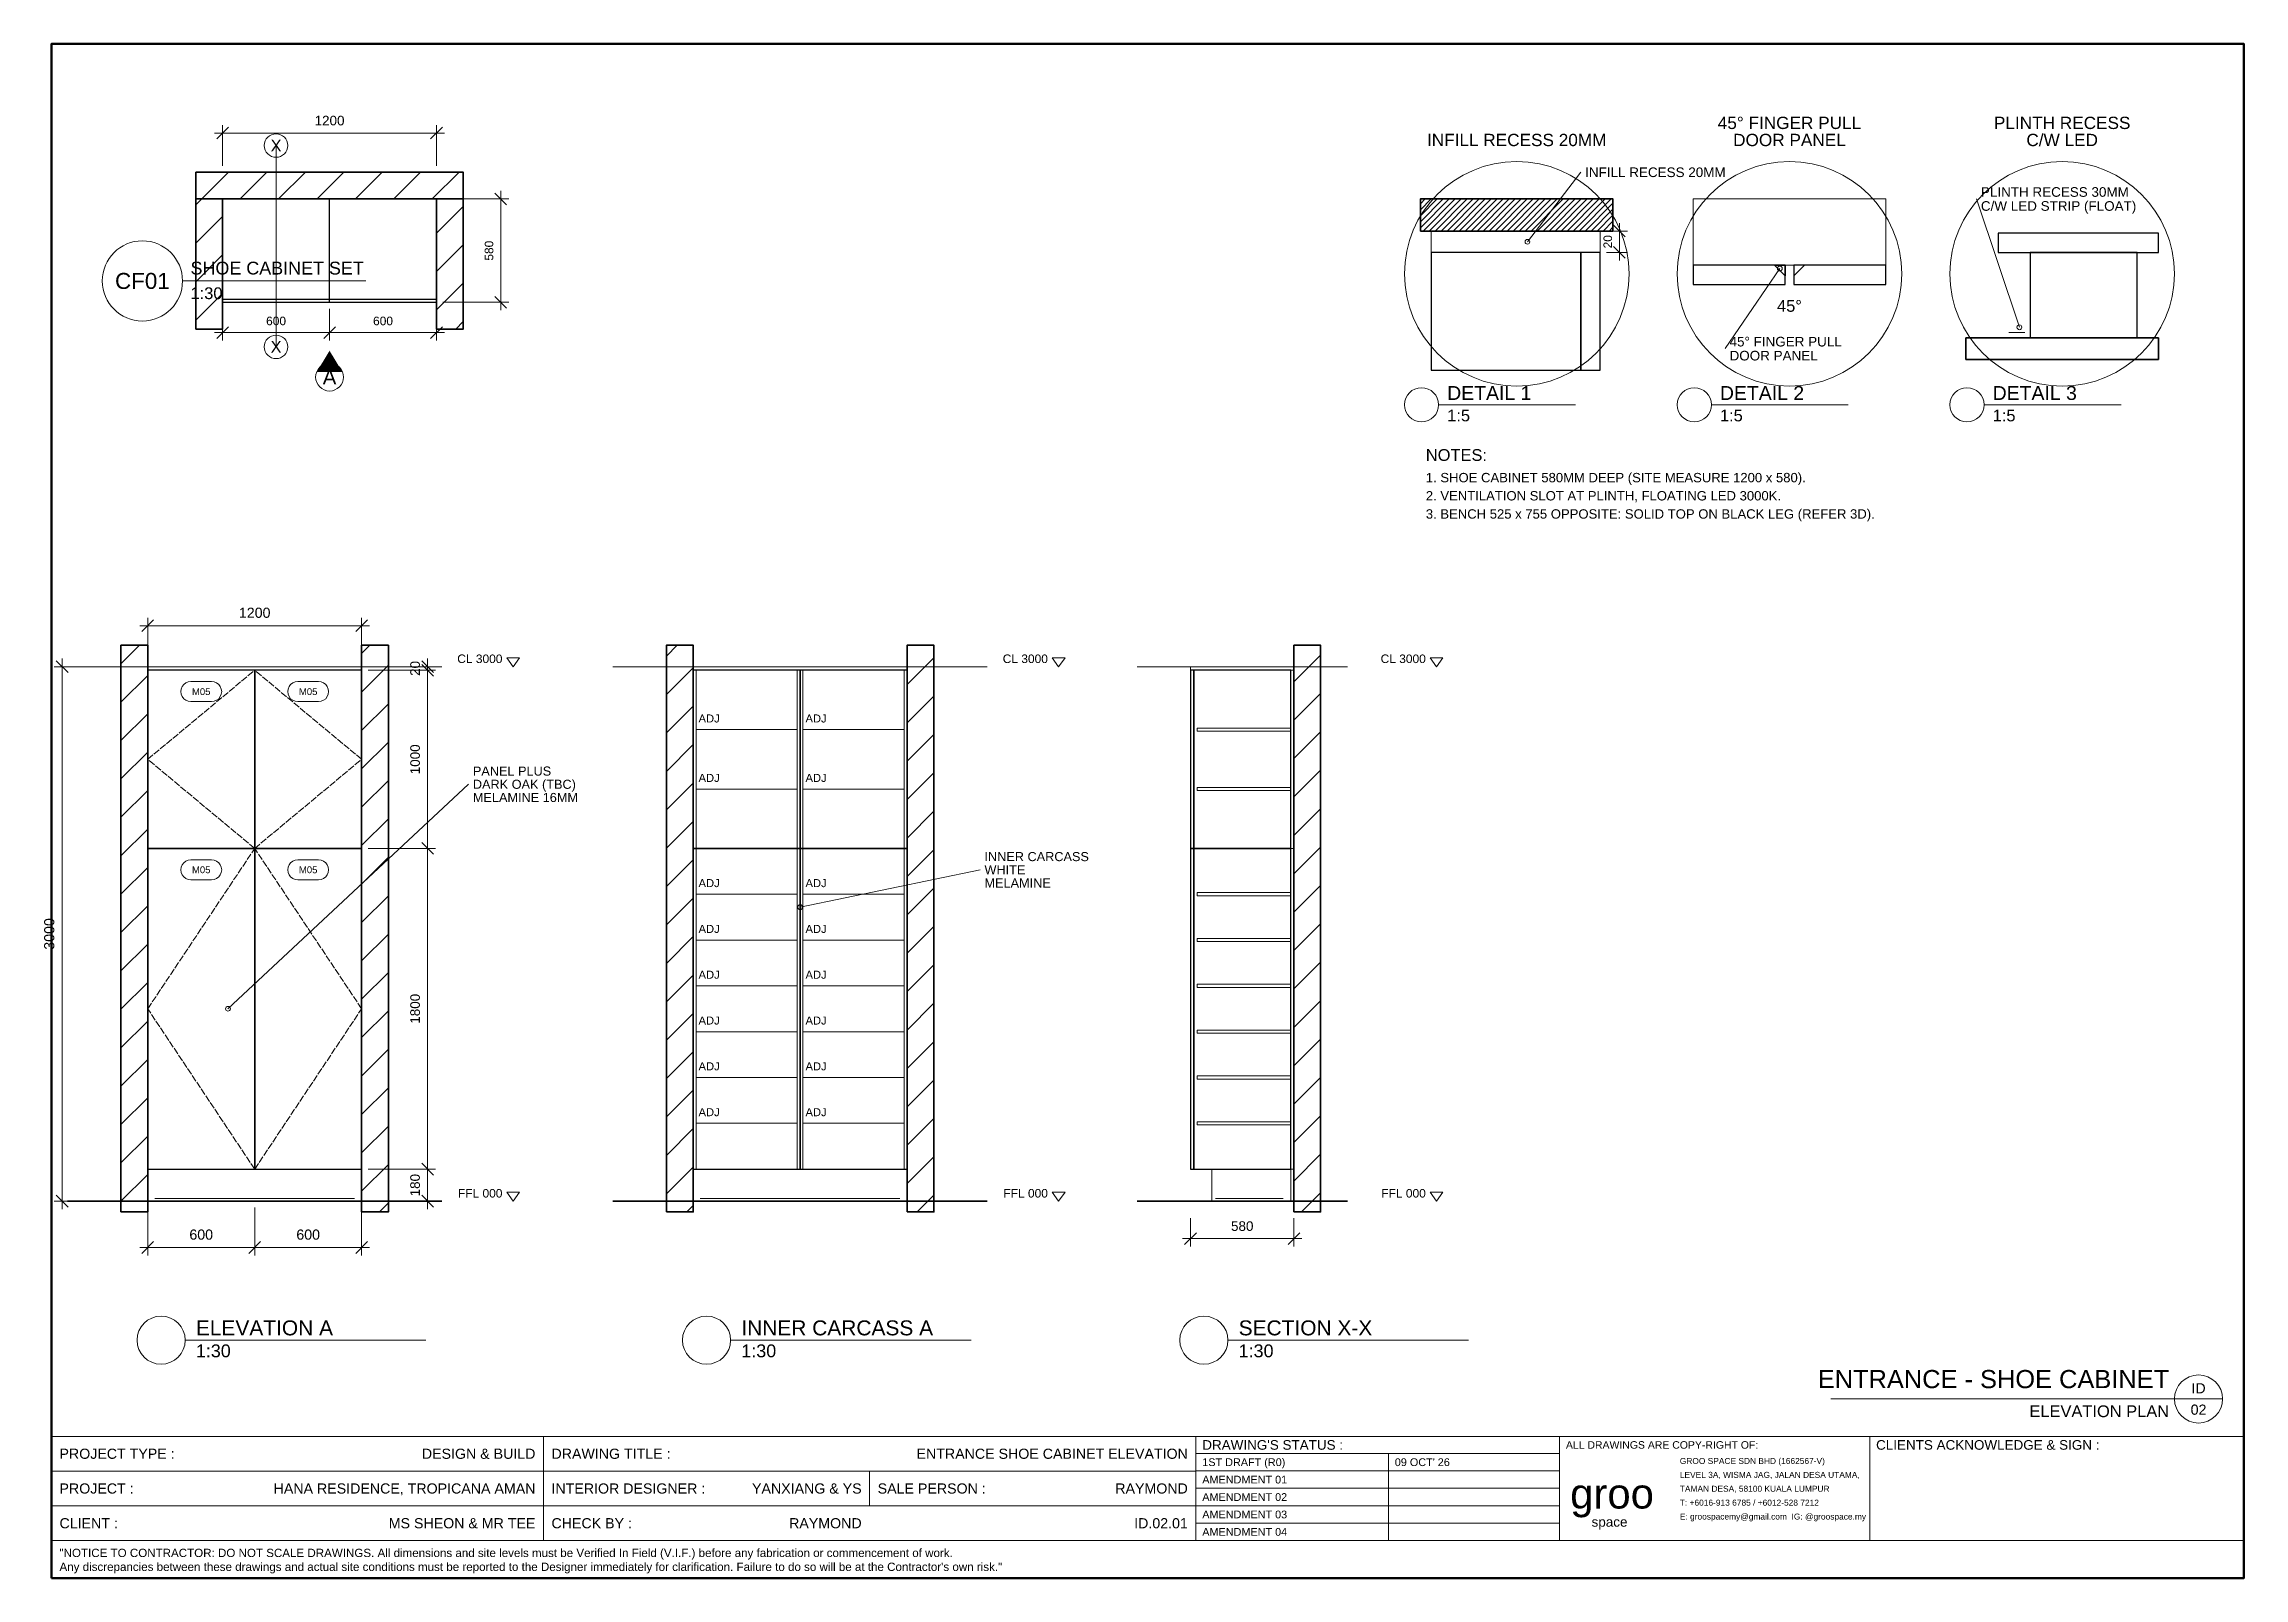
# Model space of a CAD drawing. Header units: millimetres. Extents: x 4 to 415, y 5 to 292.
import ezdxf
from ezdxf.enums import TextEntityAlignment as Align

# ---------------------------------------------------------------- set-up
doc = ezdxf.new("R2010")
doc.units = ezdxf.units.MM
doc.linetypes.add('DASHED', pattern=[1.524, 1.27, -0.254])
for name, color, linetype, lineweight in [('0-SHEET', 7, 'CONTINUOUS', 50), ('0-TITLE', 7, 'CONTINUOUS', 18), ('0-TITLE-TXT', 7, 'CONTINUOUS', 13), ('A-WALL', 250, 'CONTINUOUS', 35), ('I-CEIL', 7, 'CONTINUOUS', 18), ('I-DIM', 5, 'CONTINUOUS', 13), ('I-JOIN', 6, 'CONTINUOUS', 25), ('I-JOIN-ELEV', 7, 'CONTINUOUS', 25), ('I-JOIN-HATCH', 8, 'CONTINUOUS', 9), ('I-JOIN-HIDDEN', 6, 'DASHED', 13), ('I-JOIN-THIN', 7, 'CONTINUOUS', 13), ('I-LITE', 1, 'CONTINUOUS', 18), ('I-NOTE', 1, 'CONTINUOUS', 13), ('I-SYMB', 6, 'CONTINUOUS', 18), ('I-TAG', 5, 'CONTINUOUS', 13), ('I-TEXT', 7, 'CONTINUOUS', 13)]:
    doc.layers.add(name, color=color, linetype=linetype, lineweight=lineweight)
doc.styles.get("Standard").update_dxf_attribs({"font": 'arial.ttf'})

msp = doc.modelspace()

# ---------------------------------------------------------------- hatches: boundary and pattern name
at = {"layer": 'I-JOIN-HATCH'}
h = msp.add_hatch(dxfattribs=at)
h.set_pattern_fill('ANSI31', scale=1.6)
h.paths.add_polyline_path([(32, 263), (82, 263), (82, 268), (32, 268)])
h = msp.add_hatch(dxfattribs=at)
h.set_pattern_fill('ANSI31', scale=1.6)
h.paths.add_polyline_path([(32, 238.67), (37, 238.67), (37, 263), (32, 263)])
h = msp.add_hatch(dxfattribs=at)
h.set_pattern_fill('ANSI31', scale=1.6)
h.paths.add_polyline_path([(77, 238.67), (82, 238.67), (82, 263), (77, 263)])
h = msp.add_hatch(dxfattribs=at)
h.set_pattern_fill('ANSI31', scale=0.25)
h.paths.add_polyline_path([(261, 257), (297, 257), (297, 263), (261, 263)])
h = msp.add_hatch(dxfattribs=at)
h.set_pattern_fill('ANSI31', scale=1.6)
h.paths.add_polyline_path([(18, 73.5), (23, 73.5), (23, 179.5), (18, 179.5)])
h = msp.add_hatch(dxfattribs=at)
h.set_pattern_fill('ANSI31', scale=1.6)
h.paths.add_polyline_path([(63, 73.5), (68, 73.5), (68, 179.5), (63, 179.5)])
h = msp.add_hatch(dxfattribs=at)
h.set_pattern_fill('ANSI31', scale=1.6)
h.paths.add_polyline_path([(120, 73.5), (125, 73.5), (125, 179.5), (120, 179.5)])
h = msp.add_hatch(dxfattribs=at)
h.set_pattern_fill('ANSI31', scale=1.6)
h.paths.add_polyline_path([(165, 73.5), (170, 73.5), (170, 179.5), (165, 179.5)])
h = msp.add_hatch(dxfattribs=at)
h.set_pattern_fill('ANSI31', scale=1.6)
h.paths.add_polyline_path([(237.33, 73.5), (242.33, 73.5), (242.33, 179.5), (237.33, 179.5)])
at = {"layer": 'I-SYMB'}
h = msp.add_hatch(color=6, dxfattribs=at)
h.dxf.hatch_style = 1
h.paths.add_polyline_path([(57, 234.61), (54.58, 230.61), (59.42, 230.61)])

# ---------------------------------------------------------------- linework, layer by layer
at = {"layer": '0-SHEET'}
msp.add_lwpolyline([(5, 5), (415, 5), (415, 292), (5, 292)], close=True, dxfattribs=at)
at = {"layer": '0-TITLE'}
for p, q in [((5, 31.5), (415, 31.5)), ((97, 12), (97, 31.5)), ((219, 12), (219, 31.5)), ((287, 12), (287, 31.5)), ((345, 12), (345, 31.5)), ((5, 25), (219, 25)), ((158, 18.5), (158, 25)), ((219, 28.3), (287, 28.3)), ((219, 25.04), (287, 25.04)), ((255, 12), (255, 28.3)), ((219, 21.78), (287, 21.78)), ((5, 18.5), (219, 18.5)), ((219, 18.52), (287, 18.52)), ((219, 15.26), (287, 15.26)), ((5, 12), (415, 12))]:
    msp.add_line(p, q, dxfattribs=at)
at = {"layer": 'A-WALL'}
for p, q in [((8, 75.5), (78, 75.5)), ((110, 75.5), (180, 75.5)), ((208, 75.5), (247.33, 75.5))]:
    msp.add_line(p, q, dxfattribs=at)
for points in [[(32, 263), (82, 263), (82, 268), (32, 268)], [(32, 238.67), (37, 238.67), (37, 263), (32, 263)], [(77, 238.67), (82, 238.67), (82, 263), (77, 263)], [(261, 257), (297, 257), (297, 263), (261, 263)], [(363, 233), (399, 233), (399, 237), (363, 237)], [(18, 73.5), (23, 73.5), (23, 179.5), (18, 179.5)], [(63, 73.5), (68, 73.5), (68, 179.5), (63, 179.5)], [(120, 73.5), (125, 73.5), (125, 179.5), (120, 179.5)], [(165, 73.5), (170, 73.5), (170, 179.5), (165, 179.5)], [(237.33, 73.5), (242.33, 73.5), (242.33, 179.5), (237.33, 179.5)]]:
    msp.add_lwpolyline(points, close=True, dxfattribs=at)
at = {"layer": 'I-CEIL'}
for p, q in [((8, 175.5), (78, 175.5)), ((110, 175.5), (180, 175.5)), ((208, 175.5), (247.33, 175.5))]:
    msp.add_line(p, q, dxfattribs=at)
at = {"layer": 'I-DIM'}
for p, q in [((35.9, 274.23), (38.1, 276.43)), ((37, 269.2), (37, 276.83)), ((75.9, 274.23), (78.1, 276.43)), ((77, 269.2), (77, 276.83)), ((35.5, 275.33), (78.5, 275.33)), ((90.1, 261.9), (87.9, 264.1)), ((89, 242.17), (89, 264.5)), ((78.2, 263), (90.5, 263)), ((295.8, 257), (299.7, 257)), ((299.3, 255.9), (297.1, 258.1)), ((298.2, 251.5), (298.2, 258.5)), ((295.8, 253), (299.7, 253)), ((299.3, 251.9), (297.1, 254.1)), ((78.2, 243.67), (90.5, 243.67)), ((90.1, 242.57), (87.9, 244.77)), ((35.9, 236.9), (38.1, 239.1)), ((37, 242.47), (37, 236.5)), ((55.9, 236.9), (58.1, 239.1)), ((55.9, 236.9), (58.1, 239.1)), ((57, 242.47), (57, 236.5)), ((57, 242.47), (57, 236.5)), ((75.9, 236.9), (78.1, 239.1)), ((77, 242.47), (77, 236.5)), ((35.5, 238), (58.5, 238)), ((55.5, 238), (78.5, 238)), ((21.5, 183.17), (64.5, 183.17)), ((21.9, 182.07), (24.1, 184.27)), ((23, 176.7), (23, 184.67)), ((61.9, 182.07), (64.1, 184.27)), ((63, 176.7), (63, 184.67)), ((7, 74), (7, 177)), ((75.33, 173.33), (75.33, 177)), ((21.8, 175.5), (5.5, 175.5)), ((8.1, 174.4), (5.9, 176.6)), ((64.2, 175.5), (76.83, 175.5)), ((64.2, 174.83), (76.83, 174.83)), ((64.2, 174.83), (76.83, 174.83)), ((76.43, 174.4), (74.23, 176.6)), ((76.43, 173.73), (74.23, 175.93)), ((76.43, 173.73), (74.23, 175.93)), ((75.33, 140), (75.33, 176.33)), ((64.2, 141.5), (76.83, 141.5)), ((64.2, 141.5), (76.83, 141.5)), ((76.43, 140.4), (74.23, 142.6)), ((76.43, 140.4), (74.23, 142.6)), ((75.33, 80), (75.33, 143)), ((76.43, 80.4), (74.23, 82.6)), ((76.43, 80.4), (74.23, 82.6)), ((75.33, 74), (75.33, 83)), ((64.2, 81.5), (76.83, 81.5)), ((64.2, 81.5), (76.83, 81.5)), ((21.8, 75.5), (5.5, 75.5)), ((8.1, 74.4), (5.9, 76.6)), ((23, 74.3), (23, 65.33)), ((43, 74.3), (43, 65.33)), ((43, 74.3), (43, 65.33)), ((63, 74.3), (63, 65.33)), ((64.2, 75.5), (76.83, 75.5)), ((76.43, 74.4), (74.23, 76.6)), ((218, 72.3), (218, 67)), ((237.33, 72.3), (237.33, 67)), ((21.5, 66.83), (44.5, 66.83)), ((21.9, 65.73), (24.1, 67.93)), ((41.5, 66.83), (64.5, 66.83)), ((41.9, 65.73), (44.1, 67.93)), ((41.9, 65.73), (44.1, 67.93)), ((61.9, 65.73), (64.1, 67.93)), ((216.5, 68.5), (238.83, 68.5)), ((216.9, 67.4), (219.1, 69.6)), ((236.23, 67.4), (238.43, 69.6))]:
    msp.add_line(p, q, dxfattribs=at)
at = {"layer": 'I-JOIN'}
for p, q in [((37, 243.67), (37, 263)), ((57, 243.67), (57, 263)), ((37, 244.27), (77, 244.27))]:
    msp.add_line(p, q, dxfattribs=at)
msp.add_lwpolyline([(37, 243.67), (77, 243.67), (77, 263), (37, 263)], close=True, dxfattribs=at)
at = {"layer": 'I-JOIN-ELEV'}
for p, q in [((23, 81.5), (63, 81.5)), ((125, 81.5), (165, 81.5))]:
    msp.add_line(p, q, dxfattribs=at)
for points in [[(369, 253), (399, 253), (399, 256.6), (369, 256.6)], [(263, 231), (291, 231), (291, 253), (263, 253)], [(291, 231), (294.6, 231), (294.6, 253), (291, 253)], [(375, 237), (395, 237), (395, 253), (375, 253)], [(312, 247), (329.2, 247), (329.2, 250.6), (312, 250.6)], [(329.2, 250.6), (329.2, 248.6), (327.2, 250.6)], [(330.8, 247), (348, 247), (348, 250.6), (330.8, 250.6)], [(330.8, 250.6), (330.8, 248.6), (332.8, 250.6)], [(23, 141.5), (43, 141.5), (43, 174.83), (23, 174.83)], [(23, 81.5), (63, 81.5), (63, 174.83), (23, 174.83)], [(43, 141.5), (63, 141.5), (63, 174.83), (43, 174.83)], [(125, 141.5), (145, 141.5), (145, 174.83), (125, 174.83)], [(125, 81.5), (165, 81.5), (165, 174.83), (125, 174.83)], [(145, 141.5), (165, 141.5), (165, 174.83), (145, 174.83)], [(218, 141.5), (218.6, 141.5), (218.6, 174.83), (218, 174.83)], [(218.6, 141.5), (236.73, 141.5), (236.73, 174.83), (218.6, 174.83)], [(23, 81.5), (43, 81.5), (43, 141.5), (23, 141.5)], [(43, 81.5), (63, 81.5), (63, 141.5), (43, 141.5)], [(125, 81.5), (145, 81.5), (145, 141.5), (125, 141.5)], [(145, 81.5), (165, 81.5), (165, 141.5), (145, 141.5)], [(218, 81.5), (218.6, 81.5), (218.6, 141.5), (218, 141.5)], [(218.6, 81.5), (236.73, 81.5), (236.73, 141.5), (218.6, 141.5)]]:
    msp.add_lwpolyline(points, close=True, dxfattribs=at)
at = {"layer": 'I-JOIN-HIDDEN'}
for points in [[(43, 141.5), (23, 158.17), (43, 174.83)], [(43, 141.5), (63, 158.17), (43, 174.83)], [(43, 81.5), (23, 111.5), (43, 141.5)], [(43, 81.5), (63, 111.5), (43, 141.5)]]:
    msp.add_lwpolyline(points, dxfattribs=at)
at = {"layer": 'I-JOIN-THIN'}
for p, q in [((125.53, 141.5), (125.53, 174.83)), ((144.47, 141.5), (144.47, 174.83)), ((145.53, 141.5), (145.53, 174.83)), ((164.47, 141.5), (164.47, 174.83)), ((125.53, 163.72), (144.47, 163.72)), ((145.53, 163.72), (164.47, 163.72)), ((125.53, 152.61), (144.47, 152.61)), ((145.53, 152.61), (164.47, 152.61)), ((125.53, 81.5), (125.53, 141.5)), ((144.47, 81.5), (144.47, 141.5)), ((145.53, 81.5), (145.53, 141.5)), ((164.47, 81.5), (164.47, 141.5)), ((125.53, 132.93), (144.47, 132.93)), ((145.53, 132.93), (164.47, 132.93)), ((125.53, 124.36), (144.47, 124.36)), ((145.53, 124.36), (164.47, 124.36)), ((125.53, 115.79), (144.47, 115.79)), ((145.53, 115.79), (164.47, 115.79)), ((125.53, 107.21), (144.47, 107.21)), ((145.53, 107.21), (164.47, 107.21)), ((125.53, 98.64), (144.47, 98.64)), ((145.53, 98.64), (164.47, 98.64)), ((125.53, 90.07), (144.47, 90.07)), ((145.53, 90.07), (164.47, 90.07))]:
    msp.add_line(p, q, dxfattribs=at)
for points in [[(312, 250.6), (348, 250.6), (348, 263), (312, 263)], [(263, 253), (294.6, 253), (294.6, 257), (263, 257)], [(23, 174.83), (63, 174.83), (63, 175.5), (23, 175.5)], [(125, 174.83), (165, 174.83), (165, 175.5), (125, 175.5)], [(218, 174.83), (237.33, 174.83), (237.33, 175.5), (218, 175.5)], [(236.73, 141.5), (237.33, 141.5), (237.33, 174.83), (236.73, 174.83)], [(219.27, 163.42), (236.73, 163.42), (236.73, 164.02), (219.27, 164.02)], [(219.27, 152.31), (236.73, 152.31), (236.73, 152.91), (219.27, 152.91)], [(236.73, 81.5), (237.33, 81.5), (237.33, 141.5), (236.73, 141.5)], [(219.27, 132.63), (236.73, 132.63), (236.73, 133.23), (219.27, 133.23)], [(219.27, 124.06), (236.73, 124.06), (236.73, 124.66), (219.27, 124.66)], [(219.27, 115.49), (236.73, 115.49), (236.73, 116.09), (219.27, 116.09)], [(219.27, 106.91), (236.73, 106.91), (236.73, 107.51), (219.27, 107.51)], [(219.27, 98.34), (236.73, 98.34), (236.73, 98.94), (219.27, 98.94)], [(219.27, 89.77), (236.73, 89.77), (236.73, 90.37), (219.27, 90.37)], [(222, 75.5), (236.73, 75.5), (236.73, 81.5), (222, 81.5)]]:
    msp.add_lwpolyline(points, close=True, dxfattribs=at)
at = {"layer": 'I-LITE', "color": 1}
for p, q in [((371, 238), (374, 238)), ((24.33, 76), (61.67, 76)), ((126.33, 76), (163.67, 76)), ((222.67, 76), (235.33, 76))]:
    msp.add_line(p, q, dxfattribs=at)
at = {"layer": 'I-NOTE', "color": 1}
for p, q in [((281, 255), (291, 268)), ((373, 239), (365, 263)), ((328.2, 250), (318, 235)), ((264.4, 224.5), (290, 224.5)), ((315.4, 224.5), (341, 224.5)), ((366.4, 224.5), (392, 224.5))]:
    msp.add_line(p, q, dxfattribs=at)
at = {"layer": 'I-NOTE', "color": 7}
for p, q in [((38, 111.5), (83, 153.5)), ((145, 130.5), (178.67, 137.5))]:
    msp.add_line(p, q, dxfattribs=at)
at = {"layer": 'I-NOTE', "color": 1}
for points in [[(91.33, 175.5), (90.13, 177.18), (92.53, 177.18)], [(193.33, 175.5), (192.13, 177.18), (194.53, 177.18)], [(264, 175.5), (262.8, 177.18), (265.2, 177.18)], [(91.33, 75.5), (90.13, 77.18), (92.53, 77.18)], [(193.33, 75.5), (192.13, 77.18), (194.53, 77.18)], [(264, 75.5), (262.8, 77.18), (265.2, 77.18)]]:
    msp.add_lwpolyline(points, close=True, dxfattribs=at)
for centre, radius in [((279, 249), 21), ((330, 249), 21), ((381, 249), 21), ((281, 255), 0.45), ((328.2, 250), 0.45), ((373, 239), 0.45), ((261.2, 224.5), 3.2), ((312.2, 224.5), 3.2), ((363.2, 224.5), 3.2)]:
    msp.add_circle(centre, radius, dxfattribs=at)
at = {"layer": 'I-NOTE', "color": 7}
for centre in [(145, 130.5), (38, 111.5)]:
    msp.add_circle(centre, 0.45, dxfattribs=at)
at = {"layer": 'I-SYMB', "color": 6}
msp.add_line((47, 235.33), (47, 273), dxfattribs=at)
for centre, radius in [((47, 273), 2.2), ((47, 235.33), 2.2), ((57, 229.67), 2.6)]:
    msp.add_circle(centre, radius, dxfattribs=at)
at = {"layer": 'I-TAG'}
for points in [[(31.05, 172.71), (30.56, 172.64), (30.11, 172.46), (29.72, 172.16), (29.43, 171.77), (29.24, 171.32), (29.18, 170.83), (29.24, 170.35), (29.43, 169.9), (29.72, 169.51), (30.11, 169.21), (30.56, 169.02), (31.05, 168.96), (34.95, 168.96), (35.44, 169.02), (35.89, 169.21), (36.28, 169.51), (36.57, 169.9), (36.76, 170.35), (36.83, 170.83), (36.76, 171.32), (36.57, 171.77), (36.28, 172.16), (35.89, 172.46), (35.44, 172.64), (34.95, 172.71)], [(51.05, 172.71), (50.56, 172.64), (50.11, 172.46), (49.72, 172.16), (49.43, 171.77), (49.24, 171.32), (49.17, 170.83), (49.24, 170.35), (49.43, 169.9), (49.72, 169.51), (50.11, 169.21), (50.56, 169.02), (51.05, 168.96), (54.95, 168.96), (55.44, 169.02), (55.89, 169.21), (56.28, 169.51), (56.57, 169.9), (56.76, 170.35), (56.83, 170.83), (56.76, 171.32), (56.57, 171.77), (56.28, 172.16), (55.89, 172.46), (55.44, 172.64), (54.95, 172.71)], [(31.05, 139.38), (30.56, 139.31), (30.11, 139.12), (29.72, 138.83), (29.43, 138.44), (29.24, 137.99), (29.18, 137.5), (29.24, 137.01), (29.43, 136.56), (29.72, 136.17), (30.11, 135.88), (30.56, 135.69), (31.05, 135.62), (34.95, 135.62), (35.44, 135.69), (35.89, 135.88), (36.28, 136.17), (36.57, 136.56), (36.76, 137.01), (36.83, 137.5), (36.76, 137.99), (36.57, 138.44), (36.28, 138.83), (35.89, 139.12), (35.44, 139.31), (34.95, 139.38)], [(51.05, 139.38), (50.56, 139.31), (50.11, 139.12), (49.72, 138.83), (49.43, 138.44), (49.24, 137.99), (49.17, 137.5), (49.24, 137.01), (49.43, 136.56), (49.72, 136.17), (50.11, 135.88), (50.56, 135.69), (51.05, 135.62), (54.95, 135.62), (55.44, 135.69), (55.89, 135.88), (56.28, 136.17), (56.57, 136.56), (56.76, 137.01), (56.83, 137.5), (56.76, 137.99), (56.57, 138.44), (56.28, 138.83), (55.89, 139.12), (55.44, 139.31), (54.95, 139.38)]]:
    msp.add_lwpolyline(points, close=True, dxfattribs=at)
at = {"layer": 'I-TEXT'}
for p, q in [((29.5, 247.67), (63.8, 247.67)), ((30, 49.5), (75, 49.5)), ((132, 49.5), (177, 49.5)), ((225, 49.5), (270, 49.5)), ((337.75, 38.5), (402, 38.5)), ((402, 38.5), (411, 38.5))]:
    msp.add_line(p, q, dxfattribs=at)
for centre, radius in [((22, 247.67), 7.5), ((25.5, 49.5), 4.5), ((127.5, 49.5), 4.5), ((220.5, 49.5), 4.5), ((406.5, 38.5), 4.5)]:
    msp.add_circle(centre, radius, dxfattribs=at)

# ---------------------------------------------------------------- texts
at = {"layer": '0-TITLE-TXT'}
for s, height, p in [('PROJECT TYPE :', 1.9, (6.5, 28.25)), ('DRAWING TITLE :', 1.9, (98.5, 28.25)), ("DRAWING'S STATUS :", 1.8, (220.2, 29.9)), ('ALL DRAWINGS ARE COPY-RIGHT OF:', 1.4, (288.2, 29.9)), ('CLIENTS ACKNOWLEDGE & SIGN :', 1.8, (346.2, 29.9)), ('1ST DRAFT (R0)', 1.45, (220.2, 26.67)), ("09 OCT' 26", 1.45, (256.2, 26.67)), ('GROO SPACE SDN BHD (1662567-V)', 1.12, (309.5, 26.9)), ('LEVEL 3A, WISMA JAG, JALAN DESA UTAMA,', 1.12, (309.5, 24.3)), ('PROJECT :', 1.9, (6.5, 21.75)), ('INTERIOR DESIGNER :', 1.9, (98.5, 21.75)), ('SALE PERSON :', 1.9, (159.5, 21.75)), ('AMENDMENT 01', 1.45, (220.2, 23.41)), ('AMENDMENT 02', 1.45, (220.2, 20.15)), ('TAMAN DESA, 58100 KUALA LUMPUR', 1.12, (309.5, 21.7)), ('AMENDMENT 03', 1.45, (220.2, 16.89)), ('T: +6016-913 6785 / +6012-528 7212', 1.12, (309.5, 19.1)), ('E: groospacemy@gmail.com  IG: @groospace.my', 1.12, (309.5, 16.5)), ('CLIENT :', 1.9, (6.5, 15.25)), ('CHECK BY :', 1.9, (98.5, 15.25)), ('AMENDMENT 04', 1.45, (220.2, 13.63)), ('"NOTICE TO CONTRACTOR: DO NOT SCALE DRAWINGS. All dimensions and site levels must be Verified In Field (V.I.F.) before any fabrication or commencement of work.', 1.55, (6.5, 9.7)), ('Any discrepancies between these drawings and actual site conditions must be reported to the Designer immediately for clarification. Failure to do so will be at the Contractor\'s own risk."', 1.55, (6.5, 7.1))]:
    msp.add_text(s, height=height, dxfattribs=at).set_placement(p, align=Align.MIDDLE_LEFT)
for s, p in [('DESIGN & BUILD', (95.5, 28.25)), ('ENTRANCE SHOE CABINET ELEVATION', (217.5, 28.25)), ('HANA RESIDENCE, TROPICANA AMAN', (95.5, 21.75)), ('YANXIANG & YS', (156.5, 21.75)), ('RAYMOND', (217.5, 21.75)), ('MS SHEON & MR TEE', (95.5, 15.25)), ('RAYMOND', (156.5, 15.25)), ('ID.02.01', (217.5, 15.25))]:
    msp.add_text(s, height=1.9, dxfattribs=at).set_placement(p, align=Align.MIDDLE_RIGHT)
for s, height, p in [('groo', 5.6, (289, 18)), ('space', 1.8, (293, 14.6))]:
    msp.add_text(s, height=height, dxfattribs=at).set_placement(p)
at = {"layer": 'I-DIM'}
for s, height, p in [('1200', 1.8, (57, 276.23)), ('600', 1.6, (47, 238.9)), ('600', 1.6, (67, 238.9)), ('1200', 1.9, (43, 184.07)), ('600', 1.9, (33, 67.73)), ('600', 1.9, (53, 67.73)), ('580', 1.8, (227.67, 69.4))]:
    msp.add_text(s, height=height, dxfattribs=at).set_placement(p, align=Align.BOTTOM_CENTER)
for s, height, p in [('580', 1.6, (88.1, 253.33)), ('20', 1.6, (297.3, 255)), ('20', 1.8, (74.43, 175.17)), ('1000', 1.8, (74.43, 158.17)), ('3000', 1.9, (6.1, 125.5)), ('1800', 1.8, (74.43, 111.5)), ('180', 1.8, (74.43, 78.5))]:
    msp.add_text(s, height=height, rotation=90, dxfattribs=at).set_placement(p, align=Align.BOTTOM_CENTER)
at = {"layer": 'I-NOTE', "color": 1}
for s, p in [('45° FINGER PULL', (330, 275.4)), ('PLINTH RECESS', (381, 275.4)), ('INFILL RECESS 20MM', (279, 272.2)), ('DOOR PANEL', (330, 272.2)), ('C/W LED', (381, 272.2))]:
    msp.add_text(s, height=2.3, dxfattribs=at).set_placement(p, align=Align.BOTTOM_CENTER)
for s, height, p in [('INFILL RECESS 20MM', 1.8, (291.8, 268)), ('PLINTH RECESS 30MM', 1.8, (365.8, 264.31)), ('C/W LED STRIP (FLOAT)', 1.8, (365.8, 261.69)), ('45° FINGER PULL', 1.8, (318.8, 236.31)), ('DOOR PANEL', 1.8, (318.8, 233.69)), ('MELAMINE 16MM', 1.7, (83.8, 151.03)), ('MELAMINE', 1.7, (179.47, 135.03))]:
    msp.add_text(s, height=height, dxfattribs=at).set_placement(p, align=Align.MIDDLE_LEFT)
msp.add_text('45°', height=2.2, dxfattribs=at).set_placement((330, 243), align=Align.MIDDLE_CENTER)
for s, height, p in [('DETAIL 1', 2.6, (266, 225.4)), ('DETAIL 2', 2.6, (317, 225.4)), ('DETAIL 3', 2.6, (368, 225.4)), ('1:5', 2.2, (266, 221.4)), ('1:5', 2.2, (317, 221.4)), ('1:5', 2.2, (368, 221.4)), ('NOTES:', 2.2, (262, 214)), ('1. SHOE CABINET 580MM DEEP (SITE MEASURE 1200 x 580).', 1.75, (262, 210)), ('2. VENTILATION SLOT AT PLINTH, FLOATING LED 3000K.', 1.75, (262, 206.6)), ('3. BENCH 525 x 755 OPPOSITE: SOLID TOP ON BLACK LEG (REFER 3D).', 1.75, (262, 203.2))]:
    msp.add_text(s, height=height, dxfattribs=at).set_placement(p)
at = {"layer": 'I-NOTE', "color": 7}
for s, p in [('PANEL PLUS', (83.8, 155.97)), ('DARK OAK (TBC)', (83.8, 153.5)), ('INNER CARCASS', (179.47, 139.97)), ('WHITE', (179.47, 137.5))]:
    msp.add_text(s, height=1.7, dxfattribs=at).set_placement(p, align=Align.MIDDLE_LEFT)
at = {"layer": 'I-SYMB', "color": 6}
for s, height, p in [('X', 2.2, (47, 273)), ('X', 2.2, (47, 235.33)), ('A', 2.73, (57, 229.67))]:
    msp.add_text(s, height=height, dxfattribs=at).set_placement(p, align=Align.MIDDLE_CENTER)
at = {"layer": 'I-TAG'}
for p in [(33, 170.83), (53, 170.83), (33, 137.5), (53, 137.5)]:
    msp.add_text('M05', height=1.275, dxfattribs=at).set_placement(p, align=Align.MIDDLE_CENTER)
at = {"layer": 'I-TEXT'}
for s, height, p in [('SHOE CABINET SET', 2.4, (31, 248.87)), ('1:30', 2.2, (31, 244.27)), ('ADJ', 1.5, (126, 165.06)), ('ADJ', 1.5, (146, 165.06)), ('ADJ', 1.5, (126, 153.94)), ('ADJ', 1.5, (146, 153.94)), ('ADJ', 1.5, (126, 134.26)), ('ADJ', 1.5, (146, 134.26)), ('ADJ', 1.5, (126, 125.69)), ('ADJ', 1.5, (146, 125.69)), ('ADJ', 1.5, (126, 117.12)), ('ADJ', 1.5, (146, 117.12)), ('ADJ', 1.5, (126, 108.55)), ('ADJ', 1.5, (146, 108.55)), ('ADJ', 1.5, (126, 99.98)), ('ADJ', 1.5, (146, 99.98)), ('ADJ', 1.5, (126, 91.4)), ('ADJ', 1.5, (146, 91.4)), ('ELEVATION A', 2.8, (32, 50.4)), ('INNER CARCASS A', 2.8, (134, 50.4)), ('SECTION X-X', 2.8, (227, 50.4)), ('1:30', 2.4, (32, 46.3)), ('1:30', 2.4, (134, 46.3)), ('1:30', 2.4, (227, 46.3))]:
    msp.add_text(s, height=height, dxfattribs=at).set_placement(p)
for s, height, p in [('CF01', 3, (22, 247.67)), ('ID', 1.9, (406.5, 40.5)), ('02', 1.9, (406.5, 36.5))]:
    msp.add_text(s, height=height, dxfattribs=at).set_placement(p, align=Align.MIDDLE_CENTER)
for s, height, p in [('CL 3000', 1.6, (89.33, 175.7)), ('CL 3000', 1.6, (191.33, 175.7)), ('CL 3000', 1.6, (262, 175.7)), ('FFL 000', 1.6, (89.33, 75.7)), ('FFL 000', 1.6, (191.33, 75.7)), ('FFL 000', 1.6, (262, 75.7)), ('ENTRANCE - SHOE CABINET', 3.4, (401, 39.5))]:
    msp.add_text(s, height=height, dxfattribs=at).set_placement(p, align=Align.BOTTOM_RIGHT)
msp.add_text('ELEVATION PLAN', height=2.2, dxfattribs=at).set_placement((401, 37.3), align=Align.TOP_RIGHT)

doc.saveas('drawing.dxf')
